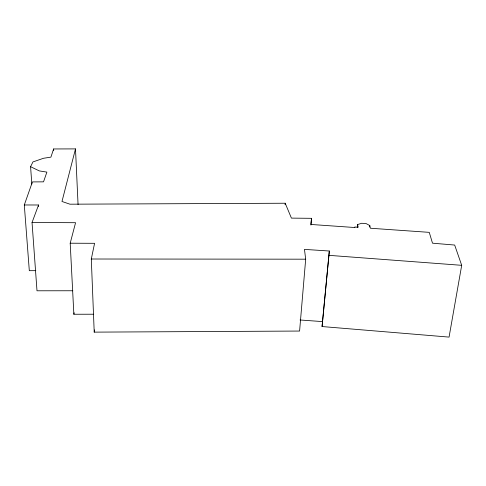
<?xml version="1.0" encoding="UTF-8"?>
<svg xmlns="http://www.w3.org/2000/svg" width="486" height="486" viewBox="0 0 486 486"><rect width="100%" height="100%" fill="white"/><g stroke="black" fill="none" stroke-linecap="round" stroke-linejoin="round"><path stroke-width="0.73" d="M357.228 227.563L357.562 224.575L361.706 223.262L366.268 223.657L369.785 225.559L370.393 228.232L429.26 232.357L432.504 243.188L454.665 245.047L461.7 265.32L449.064 337.102L322.066 326.543L329.32 251.013L304.461 249.385L305.682 259.184L299.595 331.051L94.211 332.132L91.301 259.008L94.582 243.31L70.197 243.213L73.86 314.254L93.47 314.223M322.066 326.543L329.32 251.013M285.094 204.734L285.203 203.233L69.948 204.193L61.983 201.483L75.5 148.898L53.618 148.959L50.909 157.13L43.515 158.272L32.945 161.929L30.582 166.692L31.821 184.066M310.943 225.061L311.526 218.317L291.424 218.117L285.203 203.233M311.526 218.317L310.876 224.453L354.944 227.533L354.792 226.986L358.206 227.211L357.562 224.575M369.603 227.059L369.785 225.559M94.211 332.132L94.588 329.897M73.86 314.254L74.17 312.79M70.197 243.213L75.573 222.703L32.04 222.509L36.997 290.792L72.857 290.756M35.812 270.653L29.312 270.684L24.3 204.97L32.416 181.91L43.527 181.849L46.893 172.111L39.323 170.914L30.582 166.692M32.04 222.509L38.558 204.995L24.3 204.97M91.301 259.008L305.682 259.184M300.056 319.988L322.406 321.592M329.052 255.35L461.7 265.32M38.558 204.995L38.661 206.501M53.618 148.959L53.709 150.466M75.5 148.898L78.064 204.63"/></g></svg>
